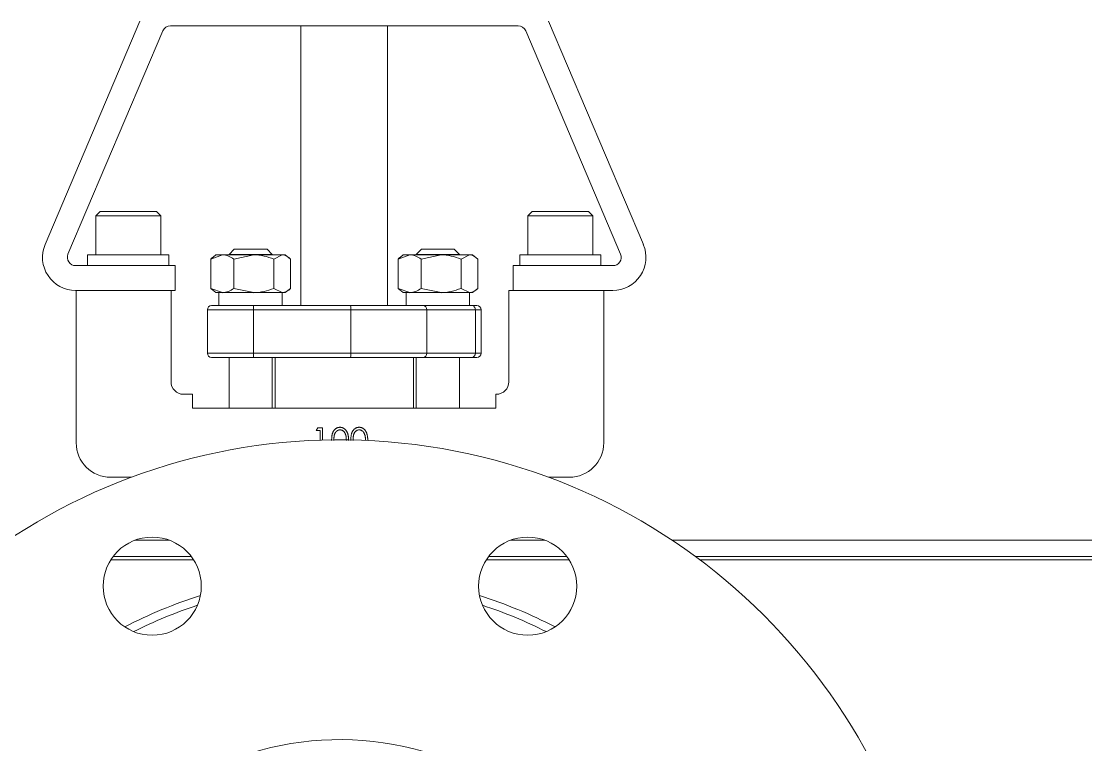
# Model space of a CAD drawing. Header units: millimetres. Extents: x 113490 to 142599, y -20467 to 115.
# Drawn here: x 133122.3 to 133317.6, y -7339.9 to -7207.2 of the extents above; entities that cross this region are included whole.
import ezdxf

# ---------------------------------------------------------------- set-up
doc = ezdxf.new("R2010")
doc.units = ezdxf.units.MM
doc.layers.add('DV1_0', color=7, linetype='Continuous')

msp = doc.modelspace()

# ---------------------------------------------------------------- linework, layer by layer
at = {"layer": 'DV1_0', "color": 7, "linetype": 'Continuous', "lineweight": 15}
for p, q in [((133126.7, -7248.11), (133144.09, -7207.17)), ((133149.68, -7208.02), (133213.44, -7208.02)), ((133173.62, -7208.02), (133173.62, -7259.32)), ((133189.5, -7259.32), (133189.5, -7208.02)), ((133219.02, -7207.17), (133236.42, -7248.11)), ((133130.88, -7249.89), (133148.28, -7208.94)), ((133214.84, -7208.94), (133232.24, -7249.89)), ((133136.77, -7242.1), (133135.98, -7242.89)), ((133135.98, -7242.89), (133147.89, -7242.89)), ((133135.98, -7242.89), (133135.98, -7250.03)), ((133136.77, -7242.1), (133147.1, -7242.1)), ((133147.89, -7242.89), (133147.1, -7242.1)), ((133147.89, -7250.03), (133147.89, -7242.89)), ((133216.02, -7242.1), (133215.23, -7242.89)), ((133215.23, -7242.89), (133227.14, -7242.89)), ((133215.23, -7242.89), (133215.23, -7250.03)), ((133216.02, -7242.1), (133226.35, -7242.1)), ((133227.14, -7242.89), (133226.35, -7242.1)), ((133227.14, -7250.03), (133227.14, -7242.89)), ((133161.36, -7249.01), (133160.42, -7249.96)), ((133161.36, -7249.01), (133167.4, -7249.01)), ((133168.34, -7249.96), (133167.4, -7249.01)), ((133195.72, -7249.01), (133194.77, -7249.96)), ((133195.72, -7249.01), (133201.75, -7249.01)), ((133202.7, -7249.96), (133201.75, -7249.01)), ((133149.38, -7250.03), (133134.49, -7250.03)), ((133134.49, -7250.03), (133134.49, -7252.01)), ((133149.38, -7252.01), (133149.38, -7250.03)), ((133157.08, -7250.82), (133159.2, -7250.03)), ((133158.03, -7250.03), (133157.08, -7250.8)), ((133157.08, -7250.82), (133157.08, -7256.17)), ((133158.03, -7250.03), (133159.2, -7250.03)), ((133159.2, -7250.03), (133164.97, -7250.03)), ((133160.42, -7249.96), (133168.34, -7249.96)), ((133160.42, -7249.96), (133160.42, -7250.03)), ((133161.32, -7250.82), (133164.97, -7250.03)), ((133161.32, -7250.82), (133161.32, -7256.17)), ((133164.97, -7250.03), (133170.15, -7250.03)), ((133168.34, -7250.03), (133168.34, -7249.96)), ((133168.62, -7250.82), (133170.15, -7250.03)), ((133168.62, -7250.82), (133168.62, -7256.17)), ((133170.73, -7250.03), (133170.15, -7250.03)), ((133171.68, -7250.8), (133170.73, -7250.03)), ((133171.68, -7250.82), (133171.68, -7256.17)), ((133191.44, -7250.82), (133193.56, -7250.03)), ((133192.39, -7250.03), (133191.44, -7250.8)), ((133191.44, -7250.82), (133191.44, -7256.17)), ((133192.39, -7250.03), (133193.56, -7250.03)), ((133193.56, -7250.03), (133199.33, -7250.03)), ((133194.77, -7249.96), (133202.7, -7249.96)), ((133194.77, -7249.96), (133194.77, -7250.03)), ((133195.68, -7250.82), (133199.33, -7250.03)), ((133195.68, -7250.82), (133195.68, -7256.17)), ((133199.33, -7250.03), (133204.51, -7250.03)), ((133202.7, -7250.03), (133202.7, -7249.96)), ((133202.98, -7250.82), (133204.51, -7250.03)), ((133202.98, -7250.82), (133202.98, -7256.17)), ((133205.09, -7250.03), (133204.51, -7250.03)), ((133206.04, -7250.8), (133205.09, -7250.03)), ((133206.04, -7250.82), (133206.04, -7256.17)), ((133228.62, -7250.03), (133213.74, -7250.03)), ((133213.74, -7250.03), (133213.74, -7252.01)), ((133228.62, -7252.01), (133228.62, -7250.03)), ((133150.57, -7252.01), (133132.28, -7252.01)), ((133150.57, -7256.56), (133150.57, -7252.01)), ((133230.83, -7252.01), (133212.55, -7252.01)), ((133212.55, -7252.01), (133212.55, -7256.56)), ((133150.57, -7256.56), (133132.28, -7256.56)), ((133132.38, -7284.5), (133132.38, -7256.56)), ((133149.78, -7256.56), (133149.78, -7273.32)), ((133157.08, -7256.17), (133159.2, -7256.96)), ((133157.08, -7256.19), (133158.03, -7256.96)), ((133159.2, -7256.96), (133158.03, -7256.96)), ((133158.58, -7256.96), (133158.58, -7259.32)), ((133164.97, -7256.96), (133159.2, -7256.96)), ((133161.32, -7256.17), (133164.97, -7256.96)), ((133170.15, -7256.96), (133164.97, -7256.96)), ((133168.62, -7256.17), (133170.15, -7256.96)), ((133170.15, -7256.96), (133170.73, -7256.96)), ((133170.18, -7259.32), (133170.18, -7256.96)), ((133170.73, -7256.96), (133171.68, -7256.19)), ((133191.44, -7256.17), (133193.56, -7256.96)), ((133191.44, -7256.19), (133192.39, -7256.96)), ((133193.56, -7256.96), (133192.39, -7256.96)), ((133192.93, -7256.96), (133192.93, -7259.32)), ((133199.33, -7256.96), (133193.56, -7256.96)), ((133195.68, -7256.17), (133199.33, -7256.96)), ((133204.51, -7256.96), (133199.33, -7256.96)), ((133202.98, -7256.17), (133204.51, -7256.96)), ((133204.51, -7256.96), (133205.09, -7256.96)), ((133204.54, -7259.32), (133204.54, -7256.96)), ((133205.09, -7256.96), (133206.04, -7256.19)), ((133211.76, -7256.56), (133212.55, -7256.56)), ((133211.76, -7273.32), (133211.76, -7256.56)), ((133230.83, -7256.56), (133212.55, -7256.56)), ((133229.16, -7256.56), (133229.16, -7284.5)), ((133157.22, -7259.32), (133164.87, -7259.32)), ((133164.87, -7259.32), (133182.7, -7259.32)), ((133182.7, -7259.32), (133196.03, -7259.32)), ((133196.03, -7259.32), (133204.95, -7259.32)), ((133205.9, -7259.32), (133204.95, -7259.32)), ((133156.46, -7260.09), (133156.46, -7268.09)), ((133206.66, -7268.09), (133206.66, -7260.09)), ((133164.87, -7268.85), (133157.22, -7268.85)), ((133160.42, -7268.85), (133160.42, -7278.15)), ((133182.7, -7268.85), (133164.87, -7268.85)), ((133168.34, -7278.15), (133168.34, -7268.85)), ((133168.86, -7268.85), (133168.86, -7278.15)), ((133196.03, -7268.85), (133182.7, -7268.85)), ((133194.26, -7278.15), (133194.26, -7268.85)), ((133194.77, -7268.85), (133194.77, -7278.15)), ((133204.95, -7268.85), (133196.03, -7268.85)), ((133202.7, -7278.15), (133202.7, -7268.85)), ((133204.95, -7268.85), (133205.9, -7268.85)), ((133152.07, -7275.61), (133153.75, -7275.61)), ((133153.75, -7275.61), (133153.75, -7278.15)), ((133209.37, -7278.15), (133209.37, -7275.61)), ((133209.37, -7275.61), (133209.47, -7275.61)), ((133153.75, -7278.15), (133209.37, -7278.15)), ((133176.43, -7282.25), (133176.7, -7281.79)), ((133177.13, -7282.25), (133176.43, -7282.25)), ((133176.7, -7281.79), (133177.54, -7281.79)), ((133177.13, -7284.03), (133177.13, -7282.25)), ((133177.54, -7281.79), (133177.54, -7284.02)), ((133142.49, -7290.85), (133138.73, -7290.85)), ((133222.81, -7290.85), (133219.05, -7290.85)), ((133149.43, -7302.37), (133143.23, -7302.37)), ((133218.31, -7302.37), (133212.12, -7302.37)), ((133526.26, -7302.37), (133241.68, -7302.37)), ((133153.49, -7305.37), (133139.17, -7305.37)), ((133222.37, -7305.37), (133208.05, -7305.37)), ((133526.26, -7305.37), (133245.96, -7305.37))]:
    msp.add_line(p, q, dxfattribs=at)
at = {"layer": 'DV1_0', "color": 7, "linetype": 'Continuous', "lineweight": 20}
for p, q in [((133164.92, -7260.09), (133156.46, -7260.09)), ((133182.75, -7260.09), (133164.92, -7260.09)), ((133164.92, -7268.09), (133164.92, -7260.09)), ((133196.7, -7260.09), (133182.75, -7260.09)), ((133182.75, -7268.09), (133182.75, -7260.09)), ((133205.61, -7260.09), (133196.7, -7260.09)), ((133196.7, -7268.09), (133196.7, -7260.09)), ((133205.61, -7260.09), (133206.66, -7260.09)), ((133205.61, -7268.09), (133205.61, -7260.09)), ((133156.46, -7268.09), (133164.92, -7268.09)), ((133164.92, -7268.09), (133182.75, -7268.09)), ((133182.75, -7268.09), (133196.7, -7268.09)), ((133196.7, -7268.09), (133205.61, -7268.09)), ((133206.66, -7268.09), (133205.61, -7268.09)), ((133153.91, -7305.97), (133138.75, -7305.97)), ((133222.79, -7305.97), (133207.63, -7305.97)), ((133536.26, -7305.97), (133246.77, -7305.97))]:
    msp.add_line(p, q, dxfattribs=at)
at = {"layer": 'DV1_0', "color": 7, "linetype": 'Continuous', "lineweight": 15}
for centre in [(133146.33, -7310.82), (133215.21, -7310.82)]:
    msp.add_circle(centre, 9, dxfattribs=at)
for centre, radius, start, end in [((133149.68, -7209.54), 1.52, 90, 156.9775), ((133213.44, -7209.54), 1.52, 23.0225, 90), ((133132.28, -7250.49), 6.07, 156.9775, 270), ((133230.83, -7250.49), 6.07, 270, 23.0225), ((133132.28, -7250.49), 1.52, 156.9775, 270), ((133158.83, -7252.32), 2.31, 128.9339, 139.3583), ((133159.01, -7253.76), 3.74, 51.8515, 87.0952), ((133164.79, -7259.66), 9.64, 66.5543, 88.9102), ((133169.93, -7252.32), 2.31, 40.6417, 84.5296), ((133193.19, -7252.32), 2.31, 128.9339, 139.3583), ((133193.37, -7253.76), 3.74, 51.8515, 87.0952), ((133199.14, -7259.66), 9.64, 66.5543, 88.9102), ((133204.29, -7252.32), 2.31, 40.6417, 84.5296), ((133230.83, -7250.49), 1.52, 270, 23.0225), ((133158.83, -7254.67), 2.31, 220.6417, 231.0661), ((133159.01, -7253.23), 3.74, 272.9048, 308.1485), ((133164.79, -7247.33), 9.64, 271.0898, 293.4457), ((133169.93, -7254.67), 2.31, 275.4704, 319.3583), ((133193.19, -7254.67), 2.31, 220.6417, 231.0661), ((133193.37, -7253.23), 3.74, 272.9048, 308.1485), ((133199.14, -7247.33), 9.64, 271.0898, 293.4457), ((133204.29, -7254.67), 2.31, 275.4704, 319.3583), ((133157.22, -7260.09), 0.762, 90, 180), ((133205.9, -7260.09), 0.762, 0, 90), ((133157.22, -7268.09), 0.762, 180, 270), ((133205.9, -7268.09), 0.762, 270, 0), ((133152.07, -7273.32), 2.29, 180, 270), ((133209.47, -7273.32), 2.29, 270, 0), ((133180.77, -7393.97), 110, 0, 240.5996), ((133138.73, -7284.5), 6.35, 180, 270), ((133222.81, -7284.5), 6.35, 270, 0), ((133180.77, -7393.97), 85.34, 107.4631, 117.5369), ((133180.77, -7393.97), 85.34, 62.4631, 72.5369), ((133180.77, -7393.97), 83.82, 108.1829, 116.8171), ((133180.77, -7393.97), 83.82, 63.1829, 71.8171), ((133180.77, -7393.97), 55, 0, 190.9425)]:
    msp.add_arc(centre, radius, start, end, dxfattribs=at)
at = {"layer": 'DV1_0', "color": 7, "linetype": 'Continuous', "lineweight": 20}
for centre, major_axis, ratio, start_param, end_param in [((133164.87, -7260.09), (0, 0.762), 0.068202, 4.712389, 6.283185), ((133182.7, -7260.09), (0, 0.762), 0.068202, 4.712389, 6.283185), ((133196.03, -7260.09), (0, 0.762), 0.866803, 4.712389, 6.283185), ((133204.95, -7260.09), (0, -0.762), 0.866803, 1.570796, 3.141593), ((133164.87, -7268.09), (0, -0.762), 0.068202, 0, 1.570796), ((133182.7, -7268.09), (0, 0.762), 0.068202, 3.141593, 4.712389), ((133196.03, -7268.09), (0, 0.762), 0.866803, 3.141593, 4.712389), ((133204.95, -7268.09), (0, 0.762), 0.866803, 3.141593, 4.712389)]:
    msp.add_ellipse(centre, major_axis=major_axis, ratio=ratio, start_param=start_param, end_param=end_param, dxfattribs=at)
at = {"layer": 'DV1_0', "color": 7, "linetype": 'Continuous', "lineweight": 15}
for points, knots in [([(133179.24, -7284.07), (133179.24, -7284), (133179.25, -7283.86), (133179.25, -7283.65), (133179.27, -7283.46), (133179.29, -7283.27), (133179.32, -7283.1), (133179.35, -7282.95), (133179.39, -7282.81), (133179.43, -7282.67), (133179.49, -7282.55), (133179.54, -7282.44), (133179.6, -7282.34), (133179.67, -7282.24), (133179.74, -7282.15), (133179.81, -7282.06), (133179.9, -7281.99), (133179.98, -7281.92), (133180.07, -7281.86), (133180.16, -7281.81), (133180.26, -7281.77), (133180.36, -7281.73), (133180.46, -7281.7), (133180.56, -7281.68), (133180.67, -7281.67), (133180.74, -7281.67), (133180.77, -7281.67)], [0, 0, 0, 0, 0.068595, 0.133246, 0.194313, 0.251279, 0.304513, 0.354235, 0.400481, 0.443411, 0.484015, 0.523252, 0.561042, 0.5979, 0.633518, 0.668314, 0.702496, 0.736685, 0.770293, 0.803437, 0.835913, 0.86846, 0.900847, 0.933467, 0.966258, 1, 1, 1, 1]), ([(133180.79, -7282.14), (133180.74, -7282.14), (133180.63, -7282.15), (133180.48, -7282.18), (133180.34, -7282.25), (133180.23, -7282.32), (133180.14, -7282.39), (133180.08, -7282.45), (133180.02, -7282.51), (133179.97, -7282.58), (133179.92, -7282.66), (133179.87, -7282.74), (133179.83, -7282.83), (133179.79, -7282.93), (133179.76, -7283.03), (133179.73, -7283.14), (133179.71, -7283.27), (133179.69, -7283.41), (133179.67, -7283.56), (133179.66, -7283.72), (133179.65, -7283.89), (133179.65, -7284.01), (133179.65, -7284.07)], [0, 0, 0, 0, 0.060387, 0.120883, 0.182755, 0.247811, 0.281299, 0.315088, 0.349702, 0.384857, 0.420966, 0.458511, 0.497175, 0.537602, 0.580503, 0.627468, 0.678388, 0.733983, 0.793747, 0.857714, 0.926698, 1, 1, 1, 1]), ([(133180.77, -7281.67), (133180.81, -7281.67), (133180.88, -7281.67), (133180.99, -7281.68), (133181.09, -7281.7), (133181.19, -7281.73), (133181.29, -7281.77), (133181.39, -7281.81), (133181.48, -7281.86), (133181.57, -7281.92), (133181.66, -7281.99), (133181.75, -7282.07), (133181.82, -7282.15), (133181.9, -7282.25), (133181.97, -7282.35), (133182.03, -7282.45), (133182.09, -7282.57), (133182.14, -7282.7), (133182.19, -7282.83), (133182.24, -7282.98), (133182.27, -7283.13), (133182.3, -7283.3), (133182.32, -7283.48), (133182.34, -7283.67), (133182.35, -7283.87), (133182.35, -7284), (133182.35, -7284.07)], [0, 0, 0, 0, 0.033788, 0.067194, 0.099862, 0.132567, 0.165151, 0.197913, 0.231319, 0.265083, 0.299255, 0.334399, 0.369943, 0.406284, 0.444064, 0.482998, 0.523354, 0.565537, 0.609613, 0.656391, 0.705885, 0.758325, 0.813832, 0.872795, 0.934722, 1, 1, 1, 1]), ([(133181.94, -7284.07), (133181.94, -7284.02), (133181.94, -7283.91), (133181.93, -7283.75), (133181.92, -7283.6), (133181.9, -7283.46), (133181.88, -7283.33), (133181.86, -7283.2), (133181.82, -7283.08), (133181.79, -7282.97), (133181.75, -7282.86), (133181.7, -7282.77), (133181.66, -7282.68), (133181.6, -7282.59), (133181.55, -7282.52), (133181.49, -7282.45), (133181.43, -7282.39), (133181.34, -7282.32), (133181.23, -7282.25), (133181.08, -7282.18), (133180.94, -7282.15), (133180.84, -7282.14), (133180.79, -7282.14)], [0, 0, 0, 0, 0.065681, 0.128486, 0.188175, 0.245106, 0.299448, 0.350823, 0.399942, 0.446672, 0.491255, 0.533376, 0.573853, 0.612526, 0.649597, 0.685532, 0.720106, 0.753838, 0.818925, 0.880493, 0.940311, 1, 1, 1, 1]), ([(133182.76, -7284.07), (133182.76, -7284), (133182.76, -7283.86), (133182.77, -7283.65), (133182.79, -7283.46), (133182.81, -7283.27), (133182.83, -7283.1), (133182.87, -7282.95), (133182.91, -7282.81), (133182.95, -7282.67), (133183, -7282.55), (133183.06, -7282.44), (133183.12, -7282.34), (133183.19, -7282.24), (133183.26, -7282.15), (133183.33, -7282.06), (133183.41, -7281.99), (133183.5, -7281.92), (133183.59, -7281.86), (133183.68, -7281.81), (133183.78, -7281.77), (133183.87, -7281.73), (133183.97, -7281.7), (133184.08, -7281.68), (133184.18, -7281.67), (133184.25, -7281.67), (133184.29, -7281.67)], [0, 0, 0, 0, 0.068595, 0.133246, 0.194313, 0.251279, 0.304513, 0.354235, 0.400481, 0.443411, 0.484015, 0.523252, 0.561042, 0.5979, 0.633518, 0.668314, 0.702496, 0.736685, 0.770293, 0.803437, 0.835913, 0.86846, 0.900847, 0.933467, 0.966258, 1, 1, 1, 1]), ([(133184.3, -7282.14), (133184.25, -7282.14), (133184.15, -7282.15), (133184, -7282.18), (133183.86, -7282.25), (133183.74, -7282.32), (133183.66, -7282.39), (133183.6, -7282.45), (133183.54, -7282.51), (133183.48, -7282.58), (133183.44, -7282.66), (133183.39, -7282.74), (133183.35, -7282.83), (133183.31, -7282.93), (133183.28, -7283.03), (133183.25, -7283.14), (133183.22, -7283.27), (133183.21, -7283.41), (133183.19, -7283.56), (133183.18, -7283.72), (133183.17, -7283.89), (133183.17, -7284.01), (133183.17, -7284.07)], [0, 0, 0, 0, 0.060387, 0.120883, 0.182755, 0.247811, 0.281299, 0.315088, 0.349702, 0.384857, 0.420966, 0.458511, 0.497175, 0.537602, 0.580503, 0.627468, 0.678388, 0.733983, 0.793747, 0.857714, 0.926698, 1, 1, 1, 1]), ([(133184.29, -7281.67), (133184.33, -7281.67), (133184.4, -7281.67), (133184.5, -7281.68), (133184.61, -7281.7), (133184.71, -7281.73), (133184.81, -7281.77), (133184.91, -7281.81), (133185, -7281.86), (133185.09, -7281.92), (133185.18, -7281.99), (133185.26, -7282.07), (133185.34, -7282.15), (133185.41, -7282.25), (133185.48, -7282.35), (133185.55, -7282.45), (133185.61, -7282.57), (133185.66, -7282.7), (133185.71, -7282.83), (133185.75, -7282.98), (133185.79, -7283.13), (133185.82, -7283.3), (133185.84, -7283.48), (133185.86, -7283.67), (133185.86, -7283.87), (133185.87, -7284), (133185.87, -7284.07)], [0, 0, 0, 0, 0.033788, 0.067194, 0.099862, 0.132567, 0.165151, 0.197913, 0.231319, 0.265083, 0.299255, 0.334399, 0.369943, 0.406284, 0.444064, 0.482998, 0.523354, 0.565537, 0.609613, 0.656391, 0.705885, 0.758325, 0.813832, 0.872795, 0.934722, 1, 1, 1, 1]), ([(133185.46, -7284.07), (133185.46, -7284.02), (133185.45, -7283.91), (133185.45, -7283.75), (133185.44, -7283.6), (133185.42, -7283.46), (133185.4, -7283.33), (133185.37, -7283.2), (133185.34, -7283.08), (133185.3, -7282.97), (133185.26, -7282.86), (133185.22, -7282.77), (133185.17, -7282.68), (133185.12, -7282.59), (133185.07, -7282.52), (133185.01, -7282.45), (133184.94, -7282.39), (133184.86, -7282.32), (133184.74, -7282.25), (133184.6, -7282.18), (133184.45, -7282.15), (133184.35, -7282.14), (133184.3, -7282.14)], [0, 0, 0, 0, 0.065681, 0.128486, 0.188175, 0.245106, 0.299448, 0.350823, 0.399942, 0.446672, 0.491255, 0.533376, 0.573853, 0.612526, 0.649597, 0.685532, 0.720106, 0.753838, 0.818925, 0.880493, 0.940311, 1, 1, 1, 1])]:
    msp.add_open_spline(points, degree=3, knots=knots, dxfattribs=at)

doc.saveas('drawing.dxf')
